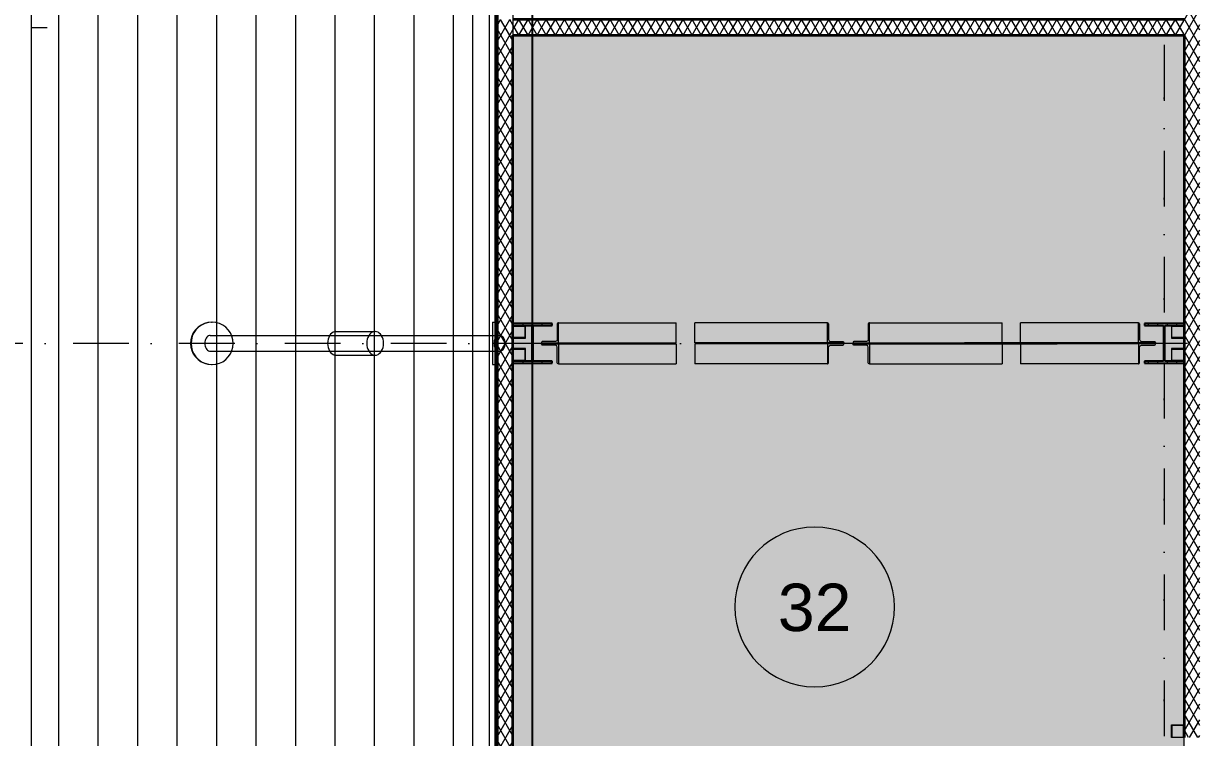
# Model space of a CAD drawing. Header units: millimetres. Extents: x -10605 to 103276, y -15987 to 52426.
# Drawn here: x -3224 to 4179, y 15505 to 20025 of the extents above; entities that cross this region are included whole.
import ezdxf
from ezdxf.enums import TextEntityAlignment as Align

# ---------------------------------------------------------------- set-up
doc = ezdxf.new("R2010")
doc.units = ezdxf.units.MM
doc.header["$MEASUREMENT"] = 0
doc.linetypes.add('Dot & Dashed', pattern=[670.277762, 352.777767, -176.388884, 0, -141.111112])
doc.linetypes.add('Крупный пунктир', pattern=[634.99999, 0, -634.99999])
for name, color, linetype, lineweight in [('0_Ном._пера__200', 7, 'Continuous', 0), ('0_Ном._пера__98', 7, 'Continuous', 25), ('Зоны_Ном._пера__87', 154, 'Continuous', 0), ('Металлический каркас здания_Ном._пера__98', 7, 'Continuous', 25), ('Металлический каркас здания_Ном._пера__99', 7, 'Continuous', 15), ('Оси_Ном._пера__200', 7, 'Continuous', 0), ('Паспорта Зон Archicad_Ном._пера__100', 7, 'Continuous', 9), ('Стены _Ном._пера__200', 7, 'Continuous', 0), ('Стены _Ном._пера__97', 7, 'Continuous', 35), ('Стены _Ном._пера__98', 7, 'Continuous', 25), ('Стены _Ном._пера__99', 7, 'Continuous', 15), ('Фасадные панели_Ном._пера__200', 7, 'Continuous', 0), ('Фасадные панели_Ном._пера__97', 7, 'Continuous', 35)]:
    doc.layers.add(name, color=color, linetype=linetype, lineweight=lineweight)
doc.layers.add('0_Ном._пера__92', color=7, linetype='Continuous', lineweight=20, true_color=0xc2e9e9e9)
doc.layers.add('Стены _Ном._пера__94', color=7, linetype='Continuous', lineweight=5, true_color=0xc29f9f9f)
for name, color, linetype in [('Зоны', 7, 'Continuous'), ('Металлический каркас здания', 7, 'Continuous'), ('Оси', 7, 'Continuous'), ('Стены', 7, 'Continuous'), ('Фасадные панели', 7, 'Continuous')]:
    doc.layers.add(name, color=color, linetype=linetype)
doc.styles.add('РЎР“Р•РќР•Р\xa0РР\xa0_РЎРўРР›Р¬_1', font='arial.ttf')
pattern_1 = [(60, (0, 0), (-43.30127, 25), []), (120, (0, 0), (43.30127, 25), [])]
pattern_2 = [(90, (0, 0), (-60, 0), [])]

# ---------------------------------------------------------------- blocks, each defined once
blk = doc.blocks.new('Перекрытие_1', base_point=(98125, 40125))
at = {"layer": '0_Ном._пера__200', "color": 7, "linetype": 'Continuous', "lineweight": 0, "flags": 128}
blk.add_lwpolyline([(98125, 40125), (51875, 40125), (51875, 29425), (46122.5, 29425), (46122.5, 40125), (-125, 40125), (-125, -125), (46125, -125), (46125, 10574.9), (51875, 10574.9), (51875, -125), (98125, -125)], close=True, dxfattribs=at)
blk = doc.blocks.new('Стена_20', base_point=(4175, 28225))
at = {"layer": 'Стены', "linetype": 'Continuous', "lineweight": 0, "true_color": 0x000000}
h = blk.add_hatch(dxfattribs=at)
h.set_pattern_fill('Batt_Insulation__3_', color=18, style=0, pattern_type=2)
h.set_pattern_definition(pattern_1)
h.paths.add_polyline_path([(4125, 15505), (4225, 15505), (4225, 24495), (4125, 24495)])
at = {"layer": 'Стены _Ном._пера__97', "color": 7, "linetype": 'Continuous', "lineweight": 35, "flags": 128}
blk.add_lwpolyline([(4125, 19950), (4125, 15505)], dxfattribs=at)
blk = doc.blocks.new('Конструктор Кровли 27')
at = {"layer": '0_Ном._пера__92', "color": 254, "linetype": 'Continuous', "lineweight": 20, "true_color": 0xe9e9e9, "flags": 128}
blk.add_lwpolyline([(0, 46122.5), (0, 0), (40000, 0), (40000, 46125), (29425.1, 46125), (29425.1, 51875), (40000, 51875), (40000, 98000), (0, 98000), (0, 51875), (10575, 51875), (10575, 46122.5)], close=True, dxfattribs=at)
blk = doc.blocks.new('Колонна SHS ГК 27')
at = {"layer": 'Металлический каркас здания_Ном._пера__99', "linetype": 'Continuous', "lineweight": 0, "true_color": 0xffffff}
h = blk.add_hatch(dxfattribs=at)
h.set_pattern_fill('Barabбs_tйglakц_бllу', style=0, pattern_type=2)
h.set_pattern_definition(pattern_2)
h.paths.add_polyline_path([(-40, -40), (40, -40), (40, 40), (-40, 40)])
h.paths.add_polyline_path([(-36.4, -36.4), (-36.4, 36.4), (36.4, 36.4), (36.4, -36.4)], flags=0)
at = {"layer": 'Металлический каркас здания_Ном._пера__99', "color": 7, "linetype": 'Continuous', "lineweight": 15}
for p, q in [((40, 40), (-40, 40)), ((-40, 40), (-40, -40)), ((-36.4, -36.4), (-36.4, 36.4)), ((-36.4, 36.4), (36.4, 36.4)), ((36.4, 36.4), (36.4, -36.4)), ((40, -40), (40, 40)), ((-40, -40), (40, -40)), ((36.4, -36.4), (-36.4, -36.4))]:
    blk.add_line(p, q, dxfattribs=at)
blk = doc.blocks.new('Техническое помещение_32_32', base_point=(1930.1, 15886.4))
at = {"layer": 'Зоны_Ном._пера__87', "linetype": 'Continuous', "lineweight": 0, "true_color": 0x001020}
blk.add_hatch(color=168, dxfattribs=at).paths.add_polyline_path([(-125, 11875), (4125, 11875), (4125, 19950), (-125, 19950)])
at = {"layer": 'Паспорта Зон Archicad_Ном._пера__100', "color": 7, "linetype": 'Continuous', "lineweight": 9}
blk.add_line((2914.3, 12241.5), (3943.9, 12241.5), dxfattribs=at)
for start, end in [(0, 180), (180, 0)]:
    blk.add_arc((1785.9, 16331.8), 505.7, start, end, dxfattribs=at)
at = {"layer": 'Паспорта Зон Archicad_Ном._пера__100', "color": 7, "lineweight": 9, "style": 'РЎР“Р•РќР•Р\xa0РР\xa0_РЎРўРР›Р¬_1'}
for tag, p in [('ROOM_NUMBER', (1785.9, 16329.2)), ('ROOM_AREA', (3429.1, 12441))]:
    blk.add_attdef(tag, text='', height=300, dxfattribs=at).set_placement(p, align=Align.MIDDLE_CENTER)
blk = doc.blocks.new('Морф_16')
at = {"layer": 'Стены _Ном._пера__98', "color": 7, "linetype": 'Continuous', "lineweight": 25, "flags": 128}
for points in [[(2734.4, 17996.3), (2734.4, 18004)], [(2734.4, 18004), (3320.9, 18004)], [(3320.9, 17996.3), (2734.4, 17996.3)], [(3320.9, 18004), (3320.9, 17996.3)]]:
    blk.add_lwpolyline(points, dxfattribs=at)
blk = doc.blocks.new('Стена_60', base_point=(-225, 17997.5))
at = {"layer": 'Фасадные панели_Ном._пера__200', "color": 7, "linetype": 'Continuous', "lineweight": 0, "flags": 128}
for points in [[(-235, 17997.5), (-235, 12002.5)], [(-225, 17997.5), (-235, 17997.5)], [(-225, 12002.5), (-225, 17997.5)], [(-235, 12002.5), (-225, 12002.5)]]:
    blk.add_lwpolyline(points, dxfattribs=at)
blk = doc.blocks.new('Стена_61', base_point=(-225, 17997.5))
at = {"layer": 'Фасадные панели', "linetype": 'Continuous', "lineweight": 0, "true_color": 0xffffff}
blk.add_hatch(color=7, dxfattribs=at).paths.add_polyline_path([(-235, 17997.5), (-235, 12002.5), (-225, 12002.5), (-225, 17997.5)])
at = {"layer": 'Фасадные панели_Ном._пера__97', "color": 7, "linetype": 'Continuous', "lineweight": 35, "flags": 128}
for points in [[(-235, 17997.5), (-235, 12002.5)], [(-225, 17997.5), (-235, 17997.5)], [(-225, 12002.5), (-225, 17997.5)], [(-235, 12002.5), (-225, 12002.5)]]:
    blk.add_lwpolyline(points, dxfattribs=at)
blk = doc.blocks.new('Стена_68', base_point=(-225, 18002.5))
at = {"layer": 'Фасадные панели', "linetype": 'Continuous', "lineweight": 0, "true_color": 0xffffff}
blk.add_hatch(color=7, dxfattribs=at).paths.add_polyline_path([(-225, 18002.5), (-225, 21997.5), (-235, 21997.5), (-235, 18002.5)])
at = {"layer": 'Фасадные панели_Ном._пера__97', "color": 7, "linetype": 'Continuous', "lineweight": 35, "flags": 128}
for points in [[(-225, 21997.5), (-235, 21997.5)], [(-235, 21997.5), (-235, 18002.5)], [(-225, 18002.5), (-225, 21997.5)], [(-235, 18002.5), (-225, 18002.5)]]:
    blk.add_lwpolyline(points, dxfattribs=at)
blk = doc.blocks.new('Стена_69', base_point=(-225, 18002.5))
at = {"layer": 'Фасадные панели_Ном._пера__200', "color": 7, "linetype": 'Continuous', "lineweight": 0, "flags": 128}
for points in [[(-225, 21997.5), (-235, 21997.5)], [(-235, 21997.5), (-235, 18002.5)], [(-225, 18002.5), (-225, 21997.5)], [(-235, 18002.5), (-225, 18002.5)]]:
    blk.add_lwpolyline(points, dxfattribs=at)
blk = doc.blocks.new('Стена_96', base_point=(4175, 20000))
at = {"layer": 'Стены', "linetype": 'Continuous', "lineweight": 0, "true_color": 0x000000}
h = blk.add_hatch(dxfattribs=at)
h.set_pattern_fill('Batt_Insulation__3_', color=18, style=0, pattern_type=2)
h.set_pattern_definition(pattern_1)
h.paths.add_polyline_path([(4125, 20050), (-125, 20050), (-125, 19950), (4125, 19950)])
at = {"layer": 'Стены _Ном._пера__97', "color": 7, "linetype": 'Continuous', "lineweight": 35, "flags": 128}
for points in [[(4125, 20050), (-125, 20050)], [(-125, 19950), (4125, 19950)]]:
    blk.add_lwpolyline(points, dxfattribs=at)
blk = doc.blocks.new('Колонна Универсальная 27')
at = {"layer": 'Металлический каркас здания_Ном._пера__98', "linetype": 'Continuous', "lineweight": 0, "true_color": 0xffffff}
h = blk.add_hatch(dxfattribs=at)
h.set_pattern_fill('Barabбs_tйglakц_бllу', style=0, pattern_type=2)
h.set_pattern_definition(pattern_2)
h.paths.add_polyline_path([(-125, -125), (125, -125), (125, -113), (4, -113), (4, 113), (125, 113), (125, 125), (-125, 125), (-125, 113), (-4, 113), (-4, -113), (-125, -113)])
at = {"layer": 'Металлический каркас здания_Ном._пера__98', "color": 7, "linetype": 'Continuous', "lineweight": 25}
for p, q in [((125, 125), (-125, 125)), ((-125, 125), (-125, 113)), ((-125, 113), (-4, 113)), ((-4, 113), (-4, -113)), ((4, -113), (4, 113)), ((4, 113), (125, 113)), ((125, 113), (125, 125)), ((-4, -113), (-125, -113)), ((-125, -113), (-125, -125)), ((-125, -125), (125, -125)), ((125, -113), (4, -113)), ((125, -125), (125, -113))]:
    blk.add_line(p, q, dxfattribs=at)
blk = doc.blocks.new('Двутавp К 26020-83 27_4')
at = {"layer": 'Металлический каркас здания_Ном._пера__98', "color": 7, "linetype": 'Крупный пунктир', "lineweight": 25}
blk.add_line((0, 0), (39750, 0), dxfattribs=at)
blk = doc.blocks.new('Стандартный Маркер Сетки')
at = {"layer": 'Оси_Ном._пера__200', "color": 7, "linetype": 'Dot & Dashed', "lineweight": 0}
blk.add_line((0, 0), (107805.4, 0), dxfattribs=at)
at = {"layer": 'Оси_Ном._пера__200', "color": 7, "lineweight": 0, "style": 'РЎР“Р•РќР•Р\xa0РР\xa0_РЎРўРР›Р¬_1'}
blk.add_attdef('AC_MarkerText_1', text='', height=300, dxfattribs=at).set_placement((108205.4, 150), align=Align.TOP_CENTER)
blk = doc.blocks.new('Морф_91')
at = {"layer": 'Металлический каркас здания_Ном._пера__99', "color": 7, "linetype": 'Continuous', "lineweight": 15, "flags": 128}
for points in [[(1026.8, 18004), (1026.8, 18129)], [(1867.4, 18129), (1026.8, 18129)], [(1867.4, 18004), (1867.4, 18129)], [(1867.4, 18129), (1868.6, 18129), (1872.4, 18127.1)], [(1872.4, 18127.1), (1874, 18122.5), (1874, 18025), (1877.2, 18015.8)], [(1867.4, 18004), (1026.8, 18004)], [(1970.9, 18004), (1867.4, 18004)], [(1877.2, 18015.8), (1884.8, 18012), (1965.5, 18012), (1969.3, 18010.1)], [(1969.3, 18010.1), (1970.9, 18005.5), (1970.9, 18004)]]:
    blk.add_lwpolyline(points, dxfattribs=at)
blk = doc.blocks.new('Морф_92')
at = {"layer": 'Металлический каркас здания_Ном._пера__99', "color": 7, "linetype": 'Continuous', "lineweight": 15, "flags": 128}
for points in [[(158.1, 18127.1), (156.4, 18122.5), (156.4, 18025), (153.2, 18015.8)], [(163.3, 18129), (162, 18129), (158.1, 18127.1)], [(163.3, 18004), (163.3, 18129)], [(163.3, 18129), (909.8, 18129)], [(909.8, 18004), (909.8, 18129)], [(57.7, 18010.1), (56.1, 18005.5), (56.1, 18004)], [(56.1, 18004), (163.3, 18004)], [(153.2, 18015.8), (145.3, 18012), (61.7, 18012), (57.7, 18010.1)], [(163.3, 18004), (909.8, 18004)]]:
    blk.add_lwpolyline(points, dxfattribs=at)
blk = doc.blocks.new('Морф_93')
at = {"layer": 'Металлический каркас здания_Ном._пера__99', "color": 7, "linetype": 'Continuous', "lineweight": 15, "flags": 128}
for points in [[(1867.4, 17996), (1026.8, 17996)], [(1026.8, 17996), (1026.8, 17871)], [(1867.4, 17996), (1867.4, 17871)], [(1970.9, 17996), (1867.4, 17996)], [(1969.3, 17989.9), (1970.9, 17994.5), (1970.9, 17996)], [(1872.4, 17872.9), (1874, 17877.5), (1874, 17975), (1877.2, 17984.2)], [(1877.2, 17984.2), (1884.8, 17988), (1965.5, 17988), (1969.3, 17989.9)], [(1867.4, 17871), (1026.8, 17871)], [(1867.4, 17871), (1868.6, 17871), (1872.4, 17872.9)]]:
    blk.add_lwpolyline(points, dxfattribs=at)
blk = doc.blocks.new('Морф_94')
at = {"layer": 'Металлический каркас здания_Ном._пера__99', "color": 7, "linetype": 'Continuous', "lineweight": 15, "flags": 128}
for points in [[(57.7, 17989.9), (56.1, 17994.5), (56.1, 17996)], [(56.1, 17996), (163.3, 17996)], [(163.3, 17996), (909.8, 17996)], [(163.3, 17996), (163.3, 17871)], [(909.8, 17996), (909.8, 17871)], [(153.2, 17984.2), (145.3, 17988), (61.7, 17988), (57.7, 17989.9)], [(158.1, 17872.9), (156.4, 17877.5), (156.4, 17975), (153.2, 17984.2)], [(163.3, 17871), (162, 17871), (158.1, 17872.9)], [(163.3, 17871), (909.8, 17871)]]:
    blk.add_lwpolyline(points, dxfattribs=at)
blk = doc.blocks.new('Морф_95')
at = {"layer": 'Металлический каркас здания_Ном._пера__99', "color": 7, "linetype": 'Continuous', "lineweight": 15, "flags": 128}
for points in [[(2127.6, 18127.1), (2126, 18122.5), (2126, 18025), (2122.8, 18015.8)], [(2132.6, 18129), (2131.4, 18129), (2127.6, 18127.1)], [(2132.6, 18004), (2132.6, 18129)], [(2132.6, 18129), (2973.2, 18129)], [(2973.2, 18004), (2973.2, 18129)], [(2030.7, 18010.1), (2029.1, 18005.5), (2029.1, 18004)], [(2029.1, 18004), (2132.6, 18004)], [(2122.8, 18015.8), (2115.2, 18012), (2034.5, 18012), (2030.7, 18010.1)], [(2132.6, 18004), (2973.2, 18004)]]:
    blk.add_lwpolyline(points, dxfattribs=at)
blk = doc.blocks.new('Морф_96')
at = {"layer": 'Металлический каркас здания_Ном._пера__99', "color": 7, "linetype": 'Continuous', "lineweight": 15, "flags": 128}
for points in [[(3090.2, 18004), (3090.2, 18129)], [(3836.7, 18129), (3090.2, 18129)], [(3836.7, 18129), (3838, 18129), (3841.9, 18127.1)], [(3836.7, 18004), (3836.7, 18129)], [(3841.9, 18127.1), (3843.6, 18122.5), (3843.6, 18025), (3846.8, 18015.8)], [(3836.7, 18004), (3090.2, 18004)], [(3943.9, 18004), (3836.7, 18004)], [(3846.8, 18015.8), (3854.7, 18012), (3938.3, 18012), (3942.3, 18010.1)], [(3942.3, 18010.1), (3943.9, 18005.5), (3943.9, 18004)]]:
    blk.add_lwpolyline(points, dxfattribs=at)
blk = doc.blocks.new('Морф_97')
at = {"layer": 'Металлический каркас здания_Ном._пера__99', "color": 7, "linetype": 'Continuous', "lineweight": 15, "flags": 128}
for points in [[(2029.1, 17996), (2132.6, 17996)], [(2030.7, 17989.9), (2029.1, 17994.5), (2029.1, 17996)], [(2132.6, 17996), (2973.2, 17996)], [(2132.6, 17996), (2132.6, 17871)], [(2973.2, 17996), (2973.2, 17871)], [(2122.8, 17984.2), (2115.2, 17988), (2034.5, 17988), (2030.7, 17989.9)], [(2127.6, 17872.9), (2126, 17877.5), (2126, 17975), (2122.8, 17984.2)], [(2132.6, 17871), (2131.4, 17871), (2127.6, 17872.9)], [(2132.6, 17871), (2973.2, 17871)]]:
    blk.add_lwpolyline(points, dxfattribs=at)
blk = doc.blocks.new('Морф_98')
at = {"layer": 'Металлический каркас здания_Ном._пера__99', "color": 7, "linetype": 'Continuous', "lineweight": 15, "flags": 128}
for points in [[(3836.7, 17996), (3090.2, 17996)], [(3090.2, 17996), (3090.2, 17871)], [(3943.9, 17996), (3836.7, 17996)], [(3836.7, 17996), (3836.7, 17871)], [(3942.3, 17989.9), (3943.9, 17994.5), (3943.9, 17996)], [(3841.9, 17872.9), (3843.6, 17877.5), (3843.6, 17975), (3846.8, 17984.2)], [(3846.8, 17984.2), (3854.7, 17988), (3938.3, 17988), (3942.3, 17989.9)], [(3836.7, 17871), (3090.2, 17871)], [(3836.7, 17871), (3838, 17871), (3841.9, 17872.9)]]:
    blk.add_lwpolyline(points, dxfattribs=at)
blk = doc.blocks.new('Стена_99', base_point=(-125, -125))
at = {"layer": 'Стены', "linetype": 'Continuous', "lineweight": 0, "true_color": 0x000000}
h = blk.add_hatch(dxfattribs=at)
h.set_pattern_fill('Batt_Insulation__3_', color=18, style=0, pattern_type=2)
h.set_pattern_definition(pattern_1)
h.paths.add_polyline_path([(-125, -125), (-125, 20050), (-225, 20050), (-225, -125)])
at = {"layer": 'Стены _Ном._пера__97', "color": 7, "linetype": 'Continuous', "lineweight": 35, "flags": 128}
for points in [[(-225, 40225), (-225, -125)], [(-125, 11875), (-125, 19950)]]:
    blk.add_lwpolyline(points, dxfattribs=at)
blk = doc.blocks.new('Стена_101', base_point=(-235, 34200))
at = {"layer": 'Стены _Ном._пера__200', "color": 7, "linetype": 'Continuous', "lineweight": 0}
blk.add_line((-236, 5800), (-236, 34200), dxfattribs=at)
at = {"layer": 'Стены _Ном._пера__200', "color": 7, "linetype": 'Continuous', "lineweight": 0, "flags": 128}
for points in [[(-275.3, 34200), (-275.3, 5800)], [(-235, 5700), (-235, 34200)]]:
    blk.add_lwpolyline(points, dxfattribs=at)
blk = doc.blocks.new('Крыша_1', base_point=(0, 0))
at = {"layer": '0_Ном._пера__98', "color": 7, "linetype": 'Continuous', "lineweight": 25, "flags": 128}
blk.add_lwpolyline([(0, 0), (0, 40000)], dxfattribs=at)
blk = doc.blocks.new('Стандартный Маркер Сетки_4')
at = {"layer": 'Оси_Ном._пера__200', "color": 7, "linetype": 'Dot & Dashed', "lineweight": 0}
blk.add_line((0, 0), (55187, 0), dxfattribs=at)
at = {"layer": 'Оси_Ном._пера__200', "color": 7, "lineweight": 0, "style": 'РЎР“Р•РќР•Р\xa0РР\xa0_РЎРўРР›Р¬_1'}
blk.add_attdef('AC_MarkerText_1', text='', height=300, rotation=90, dxfattribs=at).set_placement((55368.5, -68.6), align=Align.TOP_CENTER)
blk = doc.blocks.new('Лист Профилированный 27_2')
at = {"layer": 'Стены _Ном._пера__94', "linetype": 'Continuous', "lineweight": 5, "true_color": 0x9f9f9f}
h = blk.add_hatch(dxfattribs=at)
h.set_pattern_fill('Plank_Floor', color=253, style=0, pattern_type=2)
h.set_pattern_definition([(0, (0, 0), (0, 250), [])])
h.paths.add_polyline_path([(0, 199.7), (0, 0), (28400, 0), (28400, 199.7), (28400, 2595.3), (28400, 2795), (0, 2795), (0, 2595.3)])
at = {"layer": 'Стены _Ном._пера__99', "color": 7, "linetype": 'Continuous', "lineweight": 15}
blk.add_line((14200, 0), (14200, 100), dxfattribs=at)
at = {"layer": 'Стены _Ном._пера__99', "color": 7, "linetype": 'Continuous', "lineweight": 15, "flags": 128}
blk.add_lwpolyline([(0, 199.7), (0, 0), (28400, 0), (28400, 199.7), (28400, 2595.3), (28400, 2795), (0, 2795), (0, 2595.3)], close=True, dxfattribs=at)
blk = doc.blocks.new('Цилиндр 27')
at = {"layer": 'Стены _Ном._пера__200', "color": 7, "linetype": 'Continuous', "lineweight": 0}
for p, q in [((-34.8, 8.7), (-35.4, 0)), ((-35.4, 0), (-34.8, -8.7)), ((-33.2, 17.1), (-34.8, 8.7)), ((-30.6, 25), (-33.2, 17.1)), ((-27.1, 32.1), (-30.6, 25)), ((-22.7, 38.3), (-27.1, 32.1)), ((-17.7, 43.3), (-22.7, 38.3)), ((-12.1, 47), (-17.7, 43.3)), ((-6.1, 49.2), (-12.1, 47)), ((0, 50), (-6.1, 49.2)), ((0, 50), (1831.3, 50)), ((1796.5, 8.7), (1795.9, 0)), ((1795.9, 0), (1796.5, -8.7)), ((1798.1, 17.1), (1796.5, 8.7)), ((1800.7, 25), (1798.1, 17.1)), ((1804.2, 32.1), (1800.7, 25)), ((1808.6, 38.3), (1804.2, 32.1)), ((1813.6, 43.3), (1808.6, 38.3)), ((1819.2, 47), (1813.6, 43.3)), ((1825.1, 49.2), (1819.2, 47)), ((1831.3, 50), (1825.1, 49.2)), ((1837.4, 49.2), (1831.3, 50)), ((1843.4, 47), (1837.4, 49.2)), ((1849, 43.3), (1843.4, 47)), ((1854, 38.3), (1849, 43.3)), ((1858.4, 32.1), (1854, 38.3)), ((1861.9, 25), (1858.4, 32.1)), ((1864.5, 17.1), (1861.9, 25)), ((1866.1, 8.7), (1864.5, 17.1)), ((1866.6, 0), (1866.1, 8.7)), ((1866.1, -8.7), (1866.6, 0)), ((-34.8, -8.7), (-33.2, -17.1)), ((-33.2, -17.1), (-30.6, -25)), ((-30.6, -25), (-27.1, -32.1)), ((-27.1, -32.1), (-22.7, -38.3)), ((-22.7, -38.3), (-17.7, -43.3)), ((-17.7, -43.3), (-12.1, -47)), ((-12.1, -47), (-6.1, -49.2)), ((-6.1, -49.2), (0, -50)), ((0, -50), (1831.3, -50)), ((1796.5, -8.7), (1798.1, -17.1)), ((1798.1, -17.1), (1800.7, -25)), ((1800.7, -25), (1804.2, -32.1)), ((1804.2, -32.1), (1808.6, -38.3)), ((1808.6, -38.3), (1813.6, -43.3)), ((1813.6, -43.3), (1819.2, -47)), ((1819.2, -47), (1825.1, -49.2)), ((1825.1, -49.2), (1831.3, -50)), ((1831.3, -50), (1837.4, -49.2)), ((1837.4, -49.2), (1843.4, -47)), ((1843.4, -47), (1849, -43.3)), ((1849, -43.3), (1854, -38.3)), ((1854, -38.3), (1858.4, -32.1)), ((1858.4, -32.1), (1861.9, -25)), ((1861.9, -25), (1864.5, -17.1)), ((1864.5, -17.1), (1866.1, -8.7))]:
    blk.add_line(p, q, dxfattribs=at)
blk = doc.blocks.new('Цилиндр 27_2')
at = {"layer": 'Стены _Ном._пера__200', "color": 7, "linetype": 'Continuous', "lineweight": 0}
for p, q in [((-102.4, 86), (-115.7, 66.9)), ((-98.9, 86), (-112.2, 66.9)), ((-85.9, 102.5), (-102.4, 86)), ((-82.4, 102.5), (-98.9, 86)), ((-66.8, 115.9), (-85.9, 102.5)), ((-63.3, 115.9), (-82.4, 102.5)), ((-45.7, 125.7), (-66.8, 115.9)), ((-42.2, 125.7), (-63.3, 115.9)), ((-23.2, 131.8), (-45.7, 125.7)), ((-19.7, 131.8), (-42.2, 125.7)), ((0, 133.8), (-23.2, 131.8)), ((3.5, 133.8), (-19.7, 131.8)), ((0, 133.8), (3.5, 133.8)), ((26.7, 131.8), (3.5, 133.8)), ((49.2, 125.7), (26.7, 131.8)), ((70.3, 115.9), (49.2, 125.7)), ((89.4, 102.5), (70.3, 115.9)), ((105.8, 86), (89.4, 102.5)), ((119.2, 66.9), (105.8, 86)), ((-131.6, 23.2), (-133.6, 0)), ((-125.6, 45.8), (-131.6, 23.2)), ((-128.1, 23.2), (-130.1, 0)), ((-122.1, 45.8), (-128.1, 23.2)), ((-115.7, 66.9), (-125.6, 45.8)), ((-112.2, 66.9), (-122.1, 45.8)), ((129, 45.8), (119.2, 66.9)), ((135.1, 23.2), (129, 45.8)), ((137.1, 0), (135.1, 23.2)), ((135.1, -23.2), (137.1, 0)), ((-133.6, 0), (-131.6, -23.2)), ((-131.6, -23.2), (-125.6, -45.8)), ((-130.1, 0), (-128.1, -23.2)), ((-128.1, -23.2), (-122.1, -45.8)), ((-125.6, -45.8), (-115.7, -66.9)), ((-122.1, -45.8), (-112.2, -66.9)), ((-115.7, -66.9), (-102.4, -86)), ((-112.2, -66.9), (-98.9, -86)), ((105.8, -86), (119.2, -66.9)), ((119.2, -66.9), (129, -45.8)), ((129, -45.8), (135.1, -23.2)), ((-102.4, -86), (-85.9, -102.5)), ((-98.9, -86), (-82.4, -102.5)), ((-85.9, -102.5), (-66.8, -115.9)), ((-82.4, -102.5), (-63.3, -115.9)), ((-66.8, -115.9), (-45.7, -125.7)), ((-63.3, -115.9), (-42.2, -125.7)), ((-45.7, -125.7), (-23.2, -131.8)), ((-42.2, -125.7), (-19.7, -131.8)), ((-23.2, -131.8), (0, -133.8)), ((-19.7, -131.8), (3.5, -133.8)), ((0, -133.8), (3.5, -133.8)), ((3.5, -133.8), (26.7, -131.8)), ((26.7, -131.8), (49.2, -125.7)), ((49.2, -125.7), (70.3, -115.9)), ((70.3, -115.9), (89.4, -102.5)), ((89.4, -102.5), (105.8, -86))]:
    blk.add_line(p, q, dxfattribs=at)
blk = doc.blocks.new('Цилиндр 27_3')
at = {"layer": 'Стены _Ном._пера__200', "color": 7, "linetype": 'Continuous', "lineweight": 0}
for p, q in [((0, 133.8), (0, 131.8)), ((0, 133.8), (30.1, 133.8)), ((0, 131.8), (0, 125.7)), ((0, 125.7), (0, 115.9)), ((0, 115.9), (0, 102.5)), ((0, 102.5), (0, 86)), ((0, 86), (0, 66.9)), ((30.1, 133.8), (30.1, 131.8)), ((30.1, 131.8), (30.1, 125.7)), ((30.1, 125.7), (30.1, 115.9)), ((30.1, 115.9), (30.1, 102.5)), ((30.1, 102.5), (30.1, 86)), ((30.1, 86), (30.1, 66.9)), ((0, 66.9), (0, 45.8)), ((0, 45.8), (0, 23.2)), ((0, 23.2), (0, 0)), ((0, 0), (0, -23.2)), ((30.1, 66.9), (30.1, 45.8)), ((30.1, 45.8), (30.1, 23.2)), ((30.1, 23.2), (30.1, 0)), ((30.1, 0), (30.1, -23.2)), ((0, -23.2), (0, -45.8)), ((0, -45.8), (0, -66.9)), ((0, -66.9), (0, -86)), ((30.1, -23.2), (30.1, -45.8)), ((30.1, -45.8), (30.1, -66.9)), ((30.1, -66.9), (30.1, -86)), ((0, -86), (0, -102.5)), ((0, -102.5), (0, -115.9)), ((0, -115.9), (0, -125.7)), ((0, -125.7), (0, -131.8)), ((0, -131.8), (0, -133.8)), ((0, -133.8), (30.1, -133.8)), ((30.1, -86), (30.1, -102.5)), ((30.1, -102.5), (30.1, -115.9)), ((30.1, -115.9), (30.1, -125.7)), ((30.1, -125.7), (30.1, -131.8)), ((30.1, -131.8), (30.1, -133.8))]:
    blk.add_line(p, q, dxfattribs=at)
blk = doc.blocks.new('Цилиндр 27_4')
at = {"layer": 'Стены _Ном._пера__200', "color": 7, "linetype": 'Continuous', "lineweight": 0}
for p, q in [((0, 75), (-9.2, 73.9)), ((0, 75), (248.2, 75)), ((248.2, 75), (239, 73.9)), ((257.4, 73.9), (248.2, 75)), ((-52.2, 13), (-53, 0)), ((-53, 0), (-52.2, -13)), ((-49.8, 25.7), (-52.2, 13)), ((-45.9, 37.5), (-49.8, 25.7)), ((-40.6, 48.2), (-45.9, 37.5)), ((-34.1, 57.5), (-40.6, 48.2)), ((-26.5, 65), (-34.1, 57.5)), ((-18.1, 70.5), (-26.5, 65)), ((-9.2, 73.9), (-18.1, 70.5)), ((196, 13), (195.2, 0)), ((195.2, 0), (196, -13)), ((198.4, 25.7), (196, 13)), ((202.3, 37.5), (198.4, 25.7)), ((207.6, 48.2), (202.3, 37.5)), ((214.1, 57.5), (207.6, 48.2)), ((221.7, 65), (214.1, 57.5)), ((230.1, 70.5), (221.7, 65)), ((239, 73.9), (230.1, 70.5)), ((266.4, 70.5), (257.4, 73.9)), ((274.7, 65), (266.4, 70.5)), ((282.3, 57.5), (274.7, 65)), ((288.9, 48.2), (282.3, 57.5)), ((294.2, 37.5), (288.9, 48.2)), ((298.1, 25.7), (294.2, 37.5)), ((300.5, 13), (298.1, 25.7)), ((301.3, 0), (300.5, 13)), ((300.5, -13), (301.3, 0)), ((-52.2, -13), (-49.8, -25.7)), ((-49.8, -25.7), (-45.9, -37.5)), ((-45.9, -37.5), (-40.6, -48.2)), ((-40.6, -48.2), (-34.1, -57.5)), ((-34.1, -57.5), (-26.5, -65)), ((-26.5, -65), (-18.1, -70.5)), ((-18.1, -70.5), (-9.2, -73.9)), ((-9.2, -73.9), (0, -75)), ((196, -13), (198.4, -25.7)), ((198.4, -25.7), (202.3, -37.5)), ((202.3, -37.5), (207.6, -48.2)), ((207.6, -48.2), (214.1, -57.5)), ((214.1, -57.5), (221.7, -65)), ((221.7, -65), (230.1, -70.5)), ((230.1, -70.5), (239, -73.9)), ((239, -73.9), (248.2, -75)), ((248.2, -75), (257.4, -73.9)), ((257.4, -73.9), (266.4, -70.5)), ((266.4, -70.5), (274.7, -65)), ((274.7, -65), (282.3, -57.5)), ((282.3, -57.5), (288.9, -48.2)), ((288.9, -48.2), (294.2, -37.5)), ((294.2, -37.5), (298.1, -25.7)), ((298.1, -25.7), (300.5, -13)), ((0, -75), (248.2, -75))]:
    blk.add_line(p, q, dxfattribs=at)

msp = doc.modelspace()

# ---------------------------------------------------------------- linework, layer by layer
at = {"layer": 'Зоны_Ном._пера__87', "color": 154, "linetype": 'Continuous', "lineweight": 0, "flags": 128}
msp.add_lwpolyline([(-125, 11875), (4125, 11875), (4125, 19950.00002), (-125, 19950.00002)], close=True, dxfattribs=at)

# ---------------------------------------------------------------- block references
at = {"color": 7, "linetype": 'Continuous', "lineweight": 0}
msp.add_blockref('Перекрытие_1', (98125.00021, 40125.00012), dxfattribs=at)
at = {"color": 8, "linetype": 'Continuous', "lineweight": 0, "true_color": 0x747474, "zscale": 1000, "rotation": 270}
msp.add_blockref('Конструктор Кровли 27', (0, 40000.00005), dxfattribs=at)
at = {"color": 7, "linetype": 'Continuous', "lineweight": 25}
msp.add_blockref('Крыша_1', (0, 0), dxfattribs=at)
at = {"layer": 'Зоны', "color": 7, "linetype": 'Continuous', "lineweight": 9}
msp.add_blockref('Техническое помещение_32_32', (1930.11457, 15886.41392), dxfattribs=at).add_auto_attribs({'ROOM_NUMBER': '32', 'ROOM_AREA': '34,32'})
at = {"layer": 'Металлический каркас здания', "color": 7, "linetype": 'Continuous', "lineweight": 9, "xscale": -1, "zscale": 1000, "rotation": 90}
for p in [(0, 39875.00005), (4000, 39875.00005)]:
    msp.add_blockref('Двутавp К 26020-83 27_4', p, dxfattribs=at)
at = {"layer": 'Металлический каркас здания', "linetype": 'Continuous', "lineweight": 0}
for name in ['Морф_92', 'Морф_91', 'Морф_95', 'Морф_96', 'Морф_94', 'Морф_93', 'Морф_97', 'Морф_98']:
    msp.add_blockref(name, (0, 0), dxfattribs=at)
at = {"layer": 'Металлический каркас здания_Ном._пера__98', "color": 7, "linetype": 'Continuous', "lineweight": 25, "zscale": 1000, "rotation": 180}
for p in [(0, 18000), (4000, 18000)]:
    msp.add_blockref('Колонна Универсальная 27', p, dxfattribs=at)
at = {"layer": 'Металлический каркас здания_Ном._пера__99', "color": 7, "linetype": 'Continuous', "lineweight": 15, "zscale": 1000, "rotation": 180}
for p in [(-85, 18073), (4085, 18073), (-85, 17927), (4085, 17927)]:
    msp.add_blockref('Колонна SHS ГК 27', p, dxfattribs=at)
at = {"layer": 'Металлический каркас здания_Ном._пера__99', "color": 7, "linetype": 'Continuous', "lineweight": 15, "xscale": -1, "zscale": 1000, "rotation": 270}
msp.add_blockref('Колонна SHS ГК 27', (4085, 15545.00004), dxfattribs=at)
at = {"layer": 'Оси', "color": 8, "linetype": 'Continuous', "lineweight": 0, "true_color": 0x747474, "zscale": 1000, "rotation": 270}
for p in [(0, 40000.00005), (4000, 40000.00005)]:
    msp.add_blockref('Стандартный Маркер Сетки_4', p, dxfattribs=at)
at = {"layer": 'Оси', "color": 8, "linetype": 'Continuous', "lineweight": 0, "true_color": 0x747474, "xscale": -1, "zscale": 1000}
msp.add_blockref('Стандартный Маркер Сетки', (98000.00007, 18000), dxfattribs=at)
at = {"layer": 'Стены', "color": 7, "lineweight": 35}
for name, p in [('Стена_99', (-125, -124.99993)), ('Стена_20', (4175, 28225.00005)), ('Стена_96', (4175.00014, 20000.00006))]:
    msp.add_blockref(name, p, dxfattribs=at)
at = {"layer": 'Стены', "color": 7, "lineweight": 0}
msp.add_blockref('Стена_101', (-235.0002, 34199.99998), dxfattribs=at)
at = {"layer": 'Стены', "color": 7, "linetype": 'Continuous', "lineweight": 0, "zscale": 1000}
for name, p in [('Цилиндр 27_2', (-2032.38634, 18000)), ('Цилиндр 27_4', (-1245.09207, 18000)), ('Цилиндр 27_3', (-254.07289, 18000)), ('Цилиндр 27', (-2040.51503, 18000))]:
    msp.add_blockref(name, p, dxfattribs=at)
at = {"layer": 'Стены', "linetype": 'Continuous', "lineweight": 0}
msp.add_blockref('Морф_16', (0, 0), dxfattribs=at)
at = {"layer": 'Стены _Ном._пера__99', "color": 7, "linetype": 'Continuous', "lineweight": 15, "zscale": 1000, "rotation": 270}
msp.add_blockref('Лист Профилированный 27_2', (-3173.99993, 34200.00005), dxfattribs=at)
at = {"layer": 'Фасадные панели', "color": 7, "lineweight": 35}
for name, p in [('Стена_68', (-225.00007, 18002.5)), ('Стена_69', (-225.00007, 18002.5)), ('Стена_60', (-225.00007, 17997.5)), ('Стена_61', (-225.00007, 17997.5))]:
    msp.add_blockref(name, p, dxfattribs=at)

doc.saveas('drawing.dxf')
